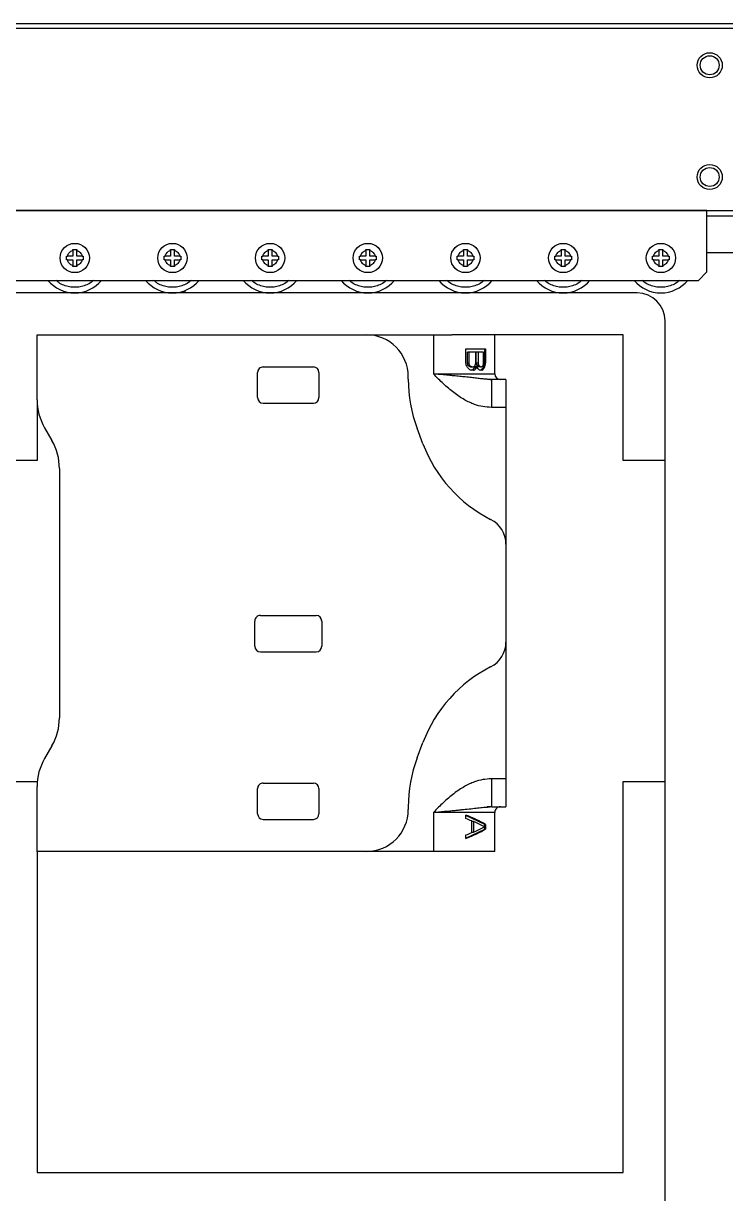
# Model space of a CAD drawing. Header units: millimetres. Extents: x 914 to 910632, y -176 to 682692.
# Drawn here: x 2348.3 to 2352.26, y 1810.58 to 1817.17 of the extents above; entities that cross this region are included whole.
import ezdxf

# ---------------------------------------------------------------- set-up
doc = ezdxf.new("R2010")
doc.units = ezdxf.units.MM
doc.layers.add('画图', color=3, linetype='Continuous', lineweight=30)

# ---------------------------------------------------------------- blocks, each defined once
blk = doc.blocks.new('SDHGSJH')
at = {"color": 7, "linetype": 'Continuous', "lineweight": 30}
for p, q in [((1128, 47.21), (1128, -152.79)), ((1143, -12.79), (1143, -152.79)), ((1353, -12.79), (1143, -12.79)), ((1353, -127.79), (1353, -12.79)), ((1189, -127.79), (1189, -141.79)), ((1189, -127.79), (1211, -127.79)), ((1211, -141.79), (1211, -127.79)), ((1211, -127.79), (1235, -127.79)), ((1235, -127.79), (1353, -127.79)), ((1353, -127.79), (1353, -151.07)), ((1199.39, -132.6), (1192.62, -135.79)), ((1199.39, -132.45), (1199.39, -133.7)), ((1192.32, -137.45), (1192.32, -135.79)), ((1192.32, -135.79), (1192.62, -135.79)), ((1192.62, -137.45), (1192.32, -137.45)), ((1192.62, -135.79), (1192.62, -137.45)), ((1192.62, -137.45), (1199.39, -140.65)), ((1196.61, -138.5), (1196.61, -134.75)), ((1197.27, -134.75), (1196.61, -134.75)), ((1197.27, -134.54), (1197.27, -138.7)), ((1196.61, -138.5), (1197.27, -138.5)), ((1199.39, -139.54), (1199.39, -140.79)), ((1252, -150.29), (1252, -141.29)), ((1272, -139.29), (1254, -139.29)), ((1274, -141.29), (1274, -150.29)), ((1190.22, -143.79), (1185, -143.79)), ((1185, -153.79), (1185, -143.79)), ((1191.67, -143.73), (1190.22, -143.98)), ((1190.22, -153.79), (1190.22, -143.79)), ((1191.62, -143.71), (1190.54, -143.77)), ((1220, -143.72), (1220, -142.79)), ((1143, -152.79), (1128, -152.79)), ((1128, -152.79), (1128, -267.79)), ((1185, -153.79), (1190.22, -153.79)), ((1185, -202.79), (1185, -153.79)), ((1272, -152.29), (1254, -152.29)), ((1368, -152.79), (1353, -152.79)), ((1216.82, -161.28), (1214.75, -166.8)), ((1347.68, -165.65), (1350.32, -161.07)), ((1345, -264.93), (1345, -175.65)), ((1273, -199.29), (1253, -199.29)), ((1185, -237.79), (1185, -202.79)), ((1251, -210.29), (1251, -201.29)), ((1275, -201.29), (1275, -210.29)), ((1273, -212.29), (1253, -212.29)), ((1185, -286.79), (1185, -237.79)), ((1128, -267.79), (1143, -267.79)), ((1128, -267.79), (1128, -317.79)), ((1143, -267.79), (1143, -312.79)), ((1353, -289.5), (1353, -267.79)), ((1353, -267.79), (1368, -267.79)), ((1214.75, -273.78), (1216.82, -279.3)), ((1350.32, -279.5), (1347.68, -274.93)), ((1185, -286.79), (1190.22, -286.79)), ((1185, -296.79), (1185, -286.79)), ((1190.22, -296.79), (1190.22, -286.79)), ((1272, -288.29), (1254, -288.29)), ((1252, -299.29), (1252, -290.29)), ((1274, -290.29), (1274, -299.29)), ((1353, -289.5), (1353, -312.79)), ((1185, -296.79), (1190.22, -296.79)), ((1190.22, -296.6), (1191.67, -296.85)), ((1220, -296.85), (1220, -297.79)), ((1189, -298.79), (1189, -312.79)), ((1193.22, -300.91), (1192.77, -301.75)), ((1193.22, -300.91), (1192.79, -300.91)), ((1193.82, -300.29), (1193.22, -300.91)), ((1193.82, -300.29), (1193.29, -300.29)), ((1193.68, -300.08), (1194.22, -300.08)), ((1194.08, -301.33), (1193.81, -301.33)), ((1194.24, -300.09), (1193.82, -300.29)), ((1194.08, -301.33), (1194.72, -301.33)), ((1194.5, -301.54), (1195.17, -301.54)), ((1194.72, -301.33), (1195.17, -301.54)), ((1195.17, -301.54), (1195.47, -301.95)), ((1195.37, -301.33), (1195.52, -300.91)), ((1195.37, -301.33), (1196.08, -301.33)), ((1196.23, -300.91), (1195.52, -300.91)), ((1196.23, -300.91), (1196.08, -301.33)), ((1196.83, -300.29), (1196.14, -300.29)), ((1196.83, -300.29), (1196.23, -300.91)), ((1196.61, -300.08), (1197.44, -300.08)), ((1197.27, -301.33), (1196.78, -301.33)), ((1197.28, -300.08), (1196.83, -300.29)), ((1197.88, -301.33), (1197.27, -301.33)), ((1197.78, -301.54), (1198.33, -301.54)), ((1197.88, -301.33), (1198.33, -301.54)), ((1198.33, -301.54), (1198.63, -301.95)), ((1211, -312.79), (1211, -298.79)), ((1272, -301.29), (1254, -301.29)), ((1192.32, -307.79), (1192.32, -302.79)), ((1192.62, -302.79), (1192.32, -302.79)), ((1192.77, -301.75), (1192.43, -301.75)), ((1192.77, -301.75), (1192.62, -302.79)), ((1192.62, -302.79), (1192.62, -307.79)), ((1193.04, -302.58), (1193.04, -306.54)), ((1194.78, -301.95), (1195.47, -301.95)), ((1194.93, -306.54), (1194.93, -302.58)), ((1194.93, -302.58), (1195.62, -302.58)), ((1195.47, -301.95), (1195.62, -302.58)), ((1195.62, -302.58), (1195.62, -306.54)), ((1195.82, -302.58), (1195.82, -306.54)), ((1198.13, -301.95), (1198.63, -301.95)), ((1198.3, -306.54), (1198.3, -302.58)), ((1198.3, -302.58), (1198.78, -302.58)), ((1198.63, -301.95), (1198.78, -302.58)), ((1198.78, -302.58), (1198.78, -306.54)), ((1199.39, -302.79), (1199.39, -307.79)), ((1199.39, -307.79), (1192.32, -307.79)), ((1193.04, -306.54), (1194.93, -306.54)), ((1194.93, -306.54), (1195.62, -306.54)), ((1195.82, -306.54), (1198.3, -306.54)), ((1198.3, -306.54), (1198.78, -306.54)), ((1143, -312.79), (1204.44, -312.79)), ((1211, -312.79), (1204.44, -312.79)), ((1235, -312.79), (1211, -312.79)), ((1353, -312.79), (1235, -312.79)), ((1138, -327.79), (1808, -327.79)), ((1300, -327.79), (1300, -328.63)), ((1116, -332.29), (1113, -335.29)), ((1810.46, -332.29), (1116, -332.29)), ((1113, -335.29), (1113, -357.29)), ((1128.8, -337.63), (1128.8, -337.29)), ((1128.8, -337.29), (1130.2, -337.29)), ((1128.8, -337.63), (1128.8, -339.59)), ((1130.2, -337.29), (1130.2, -337.63)), ((1130.2, -339.59), (1130.2, -337.63)), ((1163.8, -337.63), (1163.8, -337.29)), ((1163.8, -337.29), (1165.2, -337.29)), ((1163.8, -337.63), (1163.8, -339.59)), ((1165.2, -337.29), (1165.2, -337.63)), ((1165.2, -339.59), (1165.2, -337.63)), ((1198.8, -337.63), (1198.8, -337.29)), ((1198.8, -337.29), (1200.2, -337.29)), ((1198.8, -337.63), (1198.8, -339.59)), ((1200.2, -337.29), (1200.2, -337.63)), ((1200.2, -339.59), (1200.2, -337.63)), ((1233.8, -337.63), (1233.8, -337.29)), ((1233.8, -337.29), (1235.2, -337.29)), ((1233.8, -337.63), (1233.8, -339.59)), ((1235.2, -337.29), (1235.2, -337.63)), ((1235.2, -339.59), (1235.2, -337.63)), ((1268.8, -337.63), (1268.8, -337.29)), ((1268.8, -337.29), (1270.2, -337.29)), ((1268.8, -337.63), (1268.8, -339.59)), ((1270.2, -337.29), (1270.2, -337.63)), ((1270.2, -339.59), (1270.2, -337.63)), ((1303.8, -337.63), (1303.8, -337.29)), ((1303.8, -337.29), (1305.2, -337.29)), ((1303.8, -337.63), (1303.8, -339.59)), ((1305.2, -337.29), (1305.2, -337.63)), ((1305.2, -339.59), (1305.2, -337.63)), ((1338.8, -337.63), (1338.8, -337.29)), ((1338.8, -337.29), (1340.2, -337.29)), ((1338.8, -337.63), (1338.8, -339.59)), ((1340.2, -337.29), (1340.2, -337.63)), ((1340.2, -339.59), (1340.2, -337.63)), ((1113, -342.29), (1100, -342.29)), ((1126.5, -339.59), (1126.84, -339.59)), ((1126.5, -340.99), (1126.5, -339.59)), ((1126.84, -340.99), (1126.5, -340.99)), ((1128.8, -339.59), (1126.84, -339.59)), ((1126.84, -340.99), (1128.8, -340.99)), ((1128.8, -340.99), (1128.8, -342.95)), ((1128.8, -343.29), (1128.8, -342.95)), ((1130.2, -343.29), (1128.8, -343.29)), ((1132.16, -339.59), (1130.2, -339.59)), ((1130.2, -342.95), (1130.2, -340.99)), ((1130.2, -340.99), (1132.16, -340.99)), ((1130.2, -342.95), (1130.2, -343.29)), ((1132.16, -339.59), (1132.5, -339.59)), ((1132.5, -340.99), (1132.16, -340.99)), ((1132.5, -339.59), (1132.5, -340.99)), ((1161.5, -339.59), (1161.84, -339.59)), ((1161.5, -340.99), (1161.5, -339.59)), ((1161.84, -340.99), (1161.5, -340.99)), ((1163.8, -339.59), (1161.84, -339.59)), ((1161.84, -340.99), (1163.8, -340.99)), ((1163.8, -340.99), (1163.8, -342.95)), ((1163.8, -343.29), (1163.8, -342.95)), ((1165.2, -343.29), (1163.8, -343.29)), ((1167.16, -339.59), (1165.2, -339.59)), ((1165.2, -342.95), (1165.2, -340.99)), ((1165.2, -340.99), (1167.16, -340.99)), ((1165.2, -342.95), (1165.2, -343.29)), ((1167.16, -339.59), (1167.5, -339.59)), ((1167.5, -340.99), (1167.16, -340.99)), ((1167.5, -339.59), (1167.5, -340.99)), ((1196.5, -339.59), (1196.84, -339.59)), ((1196.5, -340.99), (1196.5, -339.59)), ((1196.84, -340.99), (1196.5, -340.99)), ((1198.8, -339.59), (1196.84, -339.59)), ((1196.84, -340.99), (1198.8, -340.99)), ((1198.8, -340.99), (1198.8, -342.95)), ((1198.8, -343.29), (1198.8, -342.95)), ((1200.2, -343.29), (1198.8, -343.29)), ((1202.16, -339.59), (1200.2, -339.59)), ((1200.2, -342.95), (1200.2, -340.99)), ((1200.2, -340.99), (1202.16, -340.99)), ((1200.2, -342.95), (1200.2, -343.29)), ((1202.16, -339.59), (1202.5, -339.59)), ((1202.5, -340.99), (1202.16, -340.99)), ((1202.5, -339.59), (1202.5, -340.99)), ((1231.5, -339.59), (1231.84, -339.59)), ((1231.5, -340.99), (1231.5, -339.59)), ((1231.84, -340.99), (1231.5, -340.99)), ((1233.8, -339.59), (1231.84, -339.59)), ((1231.84, -340.99), (1233.8, -340.99)), ((1233.8, -340.99), (1233.8, -342.95)), ((1233.8, -343.29), (1233.8, -342.95)), ((1235.2, -343.29), (1233.8, -343.29)), ((1237.16, -339.59), (1235.2, -339.59)), ((1235.2, -342.95), (1235.2, -340.99)), ((1235.2, -340.99), (1237.16, -340.99)), ((1235.2, -342.95), (1235.2, -343.29)), ((1237.16, -339.59), (1237.5, -339.59)), ((1237.5, -340.99), (1237.16, -340.99)), ((1237.5, -339.59), (1237.5, -340.99)), ((1266.5, -339.59), (1266.84, -339.59)), ((1266.5, -340.99), (1266.5, -339.59)), ((1266.84, -340.99), (1266.5, -340.99)), ((1268.8, -339.59), (1266.84, -339.59)), ((1266.84, -340.99), (1268.8, -340.99)), ((1268.8, -340.99), (1268.8, -342.95)), ((1268.8, -343.29), (1268.8, -342.95)), ((1270.2, -343.29), (1268.8, -343.29)), ((1272.16, -339.59), (1270.2, -339.59)), ((1270.2, -342.95), (1270.2, -340.99)), ((1270.2, -340.99), (1272.16, -340.99)), ((1270.2, -342.95), (1270.2, -343.29)), ((1272.16, -339.59), (1272.5, -339.59)), ((1272.5, -340.99), (1272.16, -340.99)), ((1272.5, -339.59), (1272.5, -340.99)), ((1301.5, -339.59), (1301.84, -339.59)), ((1301.5, -340.99), (1301.5, -339.59)), ((1301.84, -340.99), (1301.5, -340.99)), ((1303.8, -339.59), (1301.84, -339.59)), ((1301.84, -340.99), (1303.8, -340.99)), ((1303.8, -340.99), (1303.8, -342.95)), ((1303.8, -343.29), (1303.8, -342.95)), ((1305.2, -343.29), (1303.8, -343.29)), ((1307.16, -339.59), (1305.2, -339.59)), ((1305.2, -342.95), (1305.2, -340.99)), ((1305.2, -340.99), (1307.16, -340.99)), ((1305.2, -342.95), (1305.2, -343.29)), ((1307.16, -339.59), (1307.5, -339.59)), ((1307.5, -340.99), (1307.16, -340.99)), ((1307.5, -339.59), (1307.5, -340.99)), ((1336.5, -339.59), (1336.84, -339.59)), ((1336.5, -340.99), (1336.5, -339.59)), ((1336.84, -340.99), (1336.5, -340.99)), ((1338.8, -339.59), (1336.84, -339.59)), ((1336.84, -340.99), (1338.8, -340.99)), ((1338.8, -340.99), (1338.8, -342.95)), ((1338.8, -343.29), (1338.8, -342.95)), ((1340.2, -343.29), (1338.8, -343.29)), ((1342.16, -339.59), (1340.2, -339.59)), ((1340.2, -342.95), (1340.2, -340.99)), ((1340.2, -340.99), (1342.16, -340.99)), ((1340.2, -342.95), (1340.2, -343.29)), ((1342.16, -339.59), (1342.5, -339.59)), ((1342.5, -340.99), (1342.16, -340.99)), ((1342.5, -339.59), (1342.5, -340.99)), ((1103, -355.29), (1113, -355.29)), ((1810.46, -357.29), (1017.09, -357.29)), ((1113, -357.29), (1810.46, -357.29)), ((2026, -422.55), (74, -422.55)), ((2026, -424.29), (74, -424.29))]:
    blk.add_line(p, q, dxfattribs=at)
at = {"color": 8, "linetype": 'Continuous', "lineweight": 30}
for p, q in [((1189, -141.79), (1211, -141.79)), ((1190.55, -143.77), (1191.73, -143.72)), ((1211, -298.79), (1189, -298.79))]:
    blk.add_line(p, q, dxfattribs=at)
at = {"color": 7, "linetype": 'Continuous', "lineweight": 30}
for centre, radius in [((1129.5, -340.29), 5.25), ((1164.5, -340.29), 5.25), ((1199.5, -340.29), 5.25), ((1234.5, -340.29), 5.25), ((1269.5, -340.29), 5.25), ((1304.5, -340.29), 5.25), ((1339.5, -340.29), 5.25), ((1112, -369.29), 4.5), ((1112, -369.29), 3.4), ((1112, -409.29), 4.5), ((1112, -409.29), 3.4)]:
    blk.add_circle(centre, radius, dxfattribs=at)
for centre, radius, start, end in [((1235, -142.79), 15, 90, 180), ((1187, -141.79), 2, 270, 0), ((1254, -141.29), 2, 90, 180), ((1272, -141.29), 2, 0, 90), ((1170, -143.72), 50, 339.444, 0), ((1254, -150.29), 2, 180, 270), ((1272, -150.29), 2, 270, 0), ((1333, -151.07), 20, 330, 0), ((1167.93, -149.24), 50, 296.8187, 339.444), ((1365, -175.65), 20, 150, 180), ((1195, -202.79), 10, 116.8187, 180), ((1253, -201.29), 2, 90, 180), ((1273, -201.29), 2, 0, 90), ((1253, -210.29), 2, 180, 270), ((1273, -210.29), 2, 270, 0), ((1195, -237.79), 10, 180, 243.1813), ((1167.93, -291.33), 50, 20.556, 63.1813), ((1365, -264.93), 20, 180, 210), ((1170, -296.85), 50, 0, 20.556), ((1333, -289.5), 20, 0, 30), ((1254, -290.29), 2, 90, 180), ((1272, -290.29), 2, 0, 90), ((1187, -298.79), 2, 0, 90), ((1235, -297.79), 15, 180, 270), ((1254, -299.29), 2, 180, 270), ((1272, -299.29), 2, 270, 0), ((1138, -317.79), 10, 180, 270), ((1129.5, -340.29), 12.5, 39.7918, 140.2082), ((1164.5, -340.29), 12.5, 39.7918, 140.2082), ((1199.5, -340.29), 12.5, 39.7918, 140.2082), ((1234.5, -340.29), 12.5, 39.7918, 140.2082), ((1269.5, -340.29), 12.5, 39.7918, 140.2082), ((1304.5, -340.29), 12.5, 39.7918, 140.2082), ((1339.5, -340.29), 12.5, 39.7918, 140.2082)]:
    blk.add_arc(centre, radius, start, end, dxfattribs=at)
for centre, major_axis, ratio, start_param, end_param in [((1211, -134.12), (-21.97, -5.46), 0.222648, 5.213182, 5.671735), ((1211, -135.34), (-21.97, -5.34), 0.218533, 5.215446, 5.333273), ((1211, -139.12), (-21.97, 5.46), 0.222648, 0.611451, 1.070003), ((1211, -135.27), (-21.97, -5.34), 0.218533, 5.372125, 5.634447), ((1211, -137.98), (-21.97, 5.34), 0.218533, 0.648739, 0.91106), ((1211, -137.91), (-21.97, 5.34), 0.218533, 0.949912, 1.067739), ((1211, -295.5), (-19.09, -27.72), 0.394462, 5.167401, 5.197033), ((1211, -297.87), (-21.33, -13.87), 0.388181, 5.400959, 5.440213), ((1211, -298.52), (-20.41, -19.81), 0.414084, 5.256307, 5.275871), ((1211, -299.21), (-21.97, -5.34), 0.218533, 5.565909, 5.595193), ((1211, -300.53), (-21.97, -5.34), 0.218533, 5.556172, 5.585418), ((1211, -301.99), (-21.97, 5.34), 0.218533, 0.746457, 0.775559), ((1211, -300.67), (-21.97, 5.34), 0.218533, 0.756165, 0.785246), ((1211, -302.89), (-20.41, 19.81), 0.414084, 1.10467, 1.12404), ((1211, -301.15), (-21.33, 13.87), 0.388181, 0.97948, 1.018189), ((1211, -301.54), (17.41, -42.73), 0.314774, 4.570346, 4.580018), ((1211, -300.99), (-21.33, -13.87), 0.388181, 5.206955, 5.245653), ((1211, -302.68), (-20.41, -19.81), 0.414084, 5.062395, 5.081756), ((1211, -300.6), (-21.97, -5.34), 0.218533, 5.372125, 5.401189), ((1211, -301.92), (-21.97, -5.34), 0.218533, 5.362425, 5.391506), ((1211, -300.53), (-21.97, 5.34), 0.218533, 0.949912, 0.979159), ((1211, -299.21), (-21.97, 5.34), 0.218533, 0.959649, 0.988933), ((1211, -298.52), (-20.41, 19.81), 0.414084, 1.30827, 1.327833), ((1211, -297.87), (-21.33, 13.87), 0.388181, 1.183167, 1.22242), ((1211, -295.5), (19.09, -27.72), 0.394462, 4.636825, 4.666457), ((1211, -278.31), (-15.88, -107.68), 0.141419, 4.952593, 4.962513), ((1211, -291.64), (-16.43, -64.52), 0.226815, 4.930336, 4.940141), ((1211, -304.77), (16.43, -64.52), 0.226815, 4.611168, 4.620846), ((1211, -304.14), (-16.43, -64.52), 0.226815, 4.736221, 4.745896), ((1211, -291.64), (16.43, -64.52), 0.226815, 4.814961, 4.824766), ((1211, -278.31), (15.88, -107.68), 0.141419, 4.910897, 4.920817)]:
    blk.add_ellipse(centre, major_axis=major_axis, ratio=ratio, start_param=start_param, end_param=end_param, dxfattribs=at)
for points, knots in [([(1190.22, -153.79), (1191.24, -153.73), (1193.3, -153.62), (1195.92, -152.87), (1198.12, -151.97), (1199.95, -151.03), (1201.83, -149.87), (1203.73, -148.5), (1205.62, -146.94), (1207.42, -145.31), (1209.2, -143.59), (1210.38, -142.4), (1211, -141.79)], [0, 0, 0, 0, 0.1248841, 0.2498078, 0.3295784, 0.4127367, 0.4998409, 0.5988987, 0.69788, 0.7965796, 0.8941497, 1, 1, 1, 1]), ([(1190.22, -286.79), (1191.24, -286.85), (1193.3, -286.96), (1195.92, -287.71), (1198.12, -288.6), (1199.95, -289.54), (1201.83, -290.7), (1203.73, -292.08), (1205.62, -293.63), (1207.42, -295.26), (1209.2, -296.99), (1210.38, -298.17), (1211, -298.79)], [0, 0, 0, 0, 0.124884, 0.249809, 0.329577, 0.412735, 0.499842, 0.598899, 0.697877, 0.79658, 0.89415, 1, 1, 1, 1]), ([(1190.22, -296.79), (1190.77, -296.81), (1191.9, -296.84), (1193.64, -297.03), (1195.45, -297.23), (1197.42, -297.46), (1199.13, -297.64), (1200.55, -297.79), (1201.57, -297.9), (1202.67, -298.01), (1203.87, -298.13), (1205.5, -298.28), (1207.87, -298.5), (1209.85, -298.68), (1211, -298.79)], [0, 0, 0, 0, 0.097751, 0.197306, 0.2941, 0.39116, 0.500036, 0.543944, 0.590906, 0.640916, 0.693979, 0.750086, 0.854593, 1, 1, 1, 1]), ([(1126.84, -339.59), (1126.92, -339.36), (1127.08, -338.9), (1127.53, -338.32), (1128.12, -337.86), (1128.57, -337.71), (1128.8, -337.63)], [0, 0, 0, 0, 0.2456202, 0.5000027, 0.754418, 1, 1, 1, 1]), ([(1130.2, -337.63), (1130.43, -337.71), (1130.88, -337.86), (1131.47, -338.32), (1131.92, -338.9), (1132.08, -339.36), (1132.16, -339.59)], [0, 0, 0, 0, 0.245582, 0.4999973, 0.7543798, 1, 1, 1, 1]), ([(1161.84, -339.59), (1161.92, -339.36), (1162.08, -338.9), (1162.53, -338.32), (1163.12, -337.86), (1163.57, -337.71), (1163.8, -337.63)], [0, 0, 0, 0, 0.2456202, 0.5000027, 0.754418, 1, 1, 1, 1]), ([(1165.2, -337.63), (1165.43, -337.71), (1165.88, -337.86), (1166.47, -338.32), (1166.92, -338.9), (1167.08, -339.36), (1167.16, -339.59)], [0, 0, 0, 0, 0.245619, 0.5, 0.754381, 1, 1, 1, 1]), ([(1196.84, -339.59), (1196.92, -339.36), (1197.08, -338.9), (1197.53, -338.32), (1198.12, -337.86), (1198.57, -337.71), (1198.8, -337.63)], [0, 0, 0, 0, 0.245601, 0.500005, 0.754383, 1, 1, 1, 1]), ([(1200.2, -337.63), (1200.43, -337.71), (1200.88, -337.86), (1201.47, -338.32), (1201.92, -338.9), (1202.08, -339.36), (1202.16, -339.59)], [0, 0, 0, 0, 0.2455859, 0.5000051, 0.7543916, 1, 1, 1, 1]), ([(1231.84, -339.59), (1231.92, -339.36), (1232.08, -338.9), (1232.53, -338.32), (1233.12, -337.86), (1233.57, -337.71), (1233.8, -337.63)], [0, 0, 0, 0, 0.245619, 0.5, 0.754381, 1, 1, 1, 1]), ([(1235.2, -337.63), (1235.43, -337.71), (1235.88, -337.86), (1236.47, -338.32), (1236.92, -338.9), (1237.08, -339.36), (1237.16, -339.59)], [0, 0, 0, 0, 0.245582, 0.4999973, 0.7543798, 1, 1, 1, 1]), ([(1266.84, -339.59), (1266.92, -339.36), (1267.08, -338.9), (1267.53, -338.32), (1268.12, -337.86), (1268.57, -337.71), (1268.8, -337.63)], [0, 0, 0, 0, 0.2456202, 0.5000027, 0.754418, 1, 1, 1, 1]), ([(1270.2, -337.63), (1270.43, -337.71), (1270.88, -337.86), (1271.47, -338.32), (1271.92, -338.9), (1272.08, -339.36), (1272.16, -339.59)], [0, 0, 0, 0, 0.245582, 0.4999973, 0.7543798, 1, 1, 1, 1]), ([(1301.84, -339.59), (1301.92, -339.36), (1302.08, -338.9), (1302.53, -338.32), (1303.12, -337.86), (1303.57, -337.71), (1303.8, -337.63)], [0, 0, 0, 0, 0.2456084, 0.4999949, 0.7544141, 1, 1, 1, 1]), ([(1305.2, -337.63), (1305.43, -337.71), (1305.88, -337.86), (1306.47, -338.32), (1306.92, -338.9), (1307.08, -339.36), (1307.16, -339.59)], [0, 0, 0, 0, 0.245619, 0.5, 0.754381, 1, 1, 1, 1]), ([(1336.84, -339.59), (1336.92, -339.36), (1337.08, -338.9), (1337.53, -338.32), (1338.12, -337.86), (1338.57, -337.71), (1338.8, -337.63)], [0, 0, 0, 0, 0.245619, 0.5, 0.754381, 1, 1, 1, 1]), ([(1340.2, -337.63), (1340.43, -337.71), (1340.88, -337.86), (1341.47, -338.32), (1341.92, -338.9), (1342.08, -339.36), (1342.16, -339.59)], [0, 0, 0, 0, 0.2455859, 0.5000051, 0.7543916, 1, 1, 1, 1]), ([(1128.8, -342.95), (1128.57, -342.87), (1128.12, -342.71), (1127.53, -342.25), (1127.08, -341.67), (1126.92, -341.21), (1126.84, -340.99)], [0, 0, 0, 0, 0.245583, 0.5, 0.754417, 1, 1, 1, 1]), ([(1132.16, -340.99), (1132.08, -341.21), (1131.92, -341.67), (1131.47, -342.25), (1130.88, -342.71), (1130.43, -342.87), (1130.2, -342.95)], [0, 0, 0, 0, 0.245583, 0.5, 0.754417, 1, 1, 1, 1]), ([(1163.8, -342.95), (1163.57, -342.87), (1163.12, -342.71), (1162.53, -342.25), (1162.08, -341.67), (1161.92, -341.21), (1161.84, -340.99)], [0, 0, 0, 0, 0.245583, 0.5, 0.754417, 1, 1, 1, 1]), ([(1167.16, -340.99), (1167.08, -341.21), (1166.92, -341.67), (1166.47, -342.25), (1165.88, -342.71), (1165.43, -342.87), (1165.2, -342.95)], [0, 0, 0, 0, 0.245582, 0.4999973, 0.7543798, 1, 1, 1, 1]), ([(1198.8, -342.95), (1198.57, -342.87), (1198.12, -342.71), (1197.53, -342.25), (1197.08, -341.67), (1196.92, -341.21), (1196.84, -340.99)], [0, 0, 0, 0, 0.245618, 0.499998, 0.754436, 1, 1, 1, 1]), ([(1202.16, -340.99), (1202.08, -341.21), (1201.92, -341.67), (1201.47, -342.25), (1200.88, -342.71), (1200.43, -342.87), (1200.2, -342.95)], [0, 0, 0, 0, 0.245572, 0.499992, 0.754413, 1, 1, 1, 1]), ([(1233.8, -342.95), (1233.57, -342.87), (1233.12, -342.71), (1232.53, -342.25), (1232.08, -341.67), (1231.92, -341.21), (1231.84, -340.99)], [0, 0, 0, 0, 0.2456202, 0.5000027, 0.754418, 1, 1, 1, 1]), ([(1237.16, -340.99), (1237.08, -341.21), (1236.92, -341.67), (1236.47, -342.25), (1235.88, -342.71), (1235.43, -342.87), (1235.2, -342.95)], [0, 0, 0, 0, 0.245583, 0.5, 0.754417, 1, 1, 1, 1]), ([(1268.8, -342.95), (1268.57, -342.87), (1268.12, -342.71), (1267.53, -342.25), (1267.08, -341.67), (1266.92, -341.21), (1266.84, -340.99)], [0, 0, 0, 0, 0.245583, 0.5, 0.754417, 1, 1, 1, 1]), ([(1272.16, -340.99), (1272.08, -341.21), (1271.92, -341.67), (1271.47, -342.25), (1270.88, -342.71), (1270.43, -342.87), (1270.2, -342.95)], [0, 0, 0, 0, 0.245583, 0.5, 0.754417, 1, 1, 1, 1]), ([(1303.8, -342.95), (1303.57, -342.87), (1303.12, -342.71), (1302.53, -342.25), (1302.08, -341.67), (1301.92, -341.21), (1301.84, -340.99)], [0, 0, 0, 0, 0.2455872, 0.5000078, 0.7544284, 1, 1, 1, 1]), ([(1307.16, -340.99), (1307.08, -341.21), (1306.92, -341.67), (1306.47, -342.25), (1305.88, -342.71), (1305.43, -342.87), (1305.2, -342.95)], [0, 0, 0, 0, 0.245582, 0.4999973, 0.7543798, 1, 1, 1, 1]), ([(1338.8, -342.95), (1338.57, -342.87), (1338.12, -342.71), (1337.53, -342.25), (1337.08, -341.67), (1336.92, -341.21), (1336.84, -340.99)], [0, 0, 0, 0, 0.2456202, 0.5000027, 0.754418, 1, 1, 1, 1]), ([(1342.16, -340.99), (1342.08, -341.21), (1341.92, -341.67), (1341.47, -342.25), (1340.88, -342.71), (1340.43, -342.87), (1340.2, -342.95)], [0, 0, 0, 0, 0.245572, 0.499992, 0.754413, 1, 1, 1, 1])]:
    blk.add_open_spline(points, degree=3, knots=knots, dxfattribs=at)
at = {"color": 8, "linetype": 'Continuous', "lineweight": 30}
for points, knots in [([(1211, -141.79), (1210.38, -141.84), (1209.23, -141.95), (1207.64, -142.09), (1206.3, -142.22), (1204.95, -142.35), (1203.57, -142.48), (1202.12, -142.62), (1200.81, -142.76), (1199.03, -142.94), (1196.95, -143.17), (1194.56, -143.44), (1192.84, -143.65), (1191.87, -143.7), (1191.62, -143.71)], [0, 0, 0, 0, 0.084729, 0.158309, 0.220753, 0.272053, 0.347839, 0.418445, 0.483872, 0.544107, 0.690147, 0.816087, 0.952101, 1, 1, 1, 1]), ([(1122.78, -332.29), (1123.1, -332.01), (1123.95, -331.28), (1125.59, -330.48), (1127.54, -329.91), (1129.5, -329.73), (1131.46, -329.91), (1133.41, -330.48), (1135.05, -331.28), (1135.9, -332.01), (1136.22, -332.29)], [0, 0, 0, 0, 0.085413, 0.2300721, 0.3689656, 0.5000032, 0.6310408, 0.7699342, 0.9145933, 1, 1, 1, 1]), ([(1157.78, -332.29), (1158.1, -332.01), (1158.95, -331.28), (1160.59, -330.48), (1162.54, -329.91), (1164.5, -329.73), (1166.46, -329.91), (1168.41, -330.48), (1170.05, -331.28), (1170.9, -332.01), (1171.22, -332.29)], [0, 0, 0, 0, 0.085407, 0.230065, 0.368959, 0.499996, 0.631042, 0.769927, 0.914593, 1, 1, 1, 1]), ([(1192.78, -332.29), (1193.1, -332.01), (1193.95, -331.28), (1195.59, -330.48), (1197.54, -329.91), (1199.5, -329.73), (1201.46, -329.91), (1203.41, -330.48), (1205.05, -331.28), (1205.9, -332.01), (1206.22, -332.29)], [0, 0, 0, 0, 0.0854066, 0.2300728, 0.3689584, 0.5000041, 0.6310416, 0.7699272, 0.9145934, 1, 1, 1, 1]), ([(1227.78, -332.29), (1228.1, -332.01), (1228.95, -331.28), (1230.59, -330.48), (1232.54, -329.91), (1234.5, -329.73), (1236.46, -329.91), (1238.41, -330.48), (1240.05, -331.28), (1240.9, -332.01), (1241.22, -332.29)], [0, 0, 0, 0, 0.0854066, 0.2300727, 0.3689582, 0.5000038, 0.6310412, 0.7699345, 0.9145934, 1, 1, 1, 1]), ([(1262.78, -332.29), (1263.1, -332.01), (1263.95, -331.28), (1265.59, -330.48), (1267.54, -329.91), (1269.5, -329.73), (1271.46, -329.91), (1273.41, -330.48), (1275.05, -331.28), (1275.9, -332.01), (1276.22, -332.29)], [0, 0, 0, 0, 0.085407, 0.230066, 0.368959, 0.499996, 0.631034, 0.769927, 0.914593, 1, 1, 1, 1]), ([(1297.78, -332.29), (1298.1, -332.01), (1298.95, -331.28), (1300.59, -330.48), (1302.54, -329.91), (1304.5, -329.73), (1306.46, -329.91), (1308.41, -330.48), (1310.05, -331.28), (1310.9, -332.01), (1311.22, -332.29)], [0, 0, 0, 0, 0.085407, 0.230065, 0.368959, 0.499996, 0.631042, 0.769927, 0.914593, 1, 1, 1, 1]), ([(1332.78, -332.29), (1333.1, -332.01), (1333.95, -331.28), (1335.59, -330.48), (1337.54, -329.91), (1339.5, -329.73), (1341.46, -329.91), (1343.41, -330.48), (1345.05, -331.28), (1345.9, -332.01), (1346.22, -332.29)], [0, 0, 0, 0, 0.0854066, 0.2300727, 0.3689582, 0.5000038, 0.6310412, 0.7699345, 0.9145934, 1, 1, 1, 1])]:
    blk.add_open_spline(points, degree=3, knots=knots, dxfattribs=at)

msp = doc.modelspace()

# ---------------------------------------------------------------- block references
at = {"layer": '画图', "color": 4, "xscale": 0.01575, "yscale": 0.01575, "zscale": 0.01575, "rotation": 180}
msp.add_blockref('SDHGSJH', (2369.6829, 1810.4924), dxfattribs=at)

doc.saveas('drawing.dxf')
